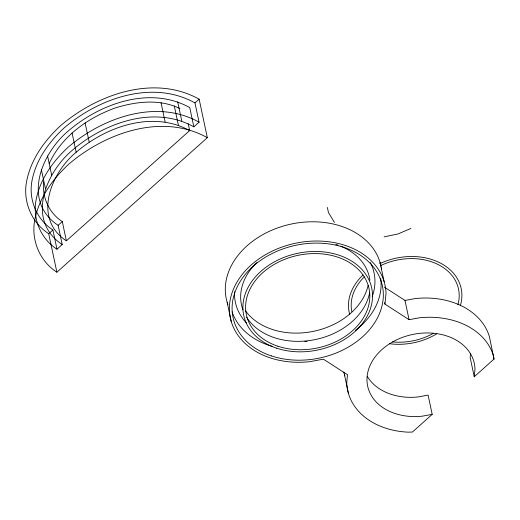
<?xml version="1.0" encoding="UTF-8"?>
<svg xmlns="http://www.w3.org/2000/svg" width="520" height="520" viewBox="0 0 520 520"><rect width="100%" height="100%" fill="white"/><g stroke="black" fill="none" stroke-linecap="round" stroke-linejoin="round"><path stroke-width="0.78" d="M470.522 353.632L470.145 357.513L474.24 376.76L494 359.086L493.487 355.869A74.977 56.583 -12 0 0 419.282 317.811L409.071 319.677L384.963 304.122L386.016 293.293A79.066 59.67 -12 0 0 305.916 241.599A79.066 59.67 -12 0 0 229.405 310.024A79.066 59.67 -12 0 0 309.504 361.712L323.401 359.177L347.51 374.731L346.736 382.694A74.977 56.583 -12 0 0 408.174 432.166L412.432 432.036L432.192 414.362L428.103 395.115L418.138 396.935A54.529 41.152 -12 0 1 367.478 376.695M474.24 376.76L474.994 368.992A54.529 41.152 -12 0 0 419.75 333.346A54.529 41.152 -12 0 0 366.984 380.529A54.529 41.152 -12 0 0 422.227 416.182L432.192 414.362M193.843 126.841L189.748 107.595C150.326 85.605 100.575 103.356 68.562 130.722C41.379 153.381 21.749 201.169 58.117 225.31L62.205 244.556L56.986 249.23C41.736 239.415 33.508 221.292 35.529 203.346C38.636 181.123 52.104 162.052 68.257 147.127C102.81 117.598 156.513 98.436 199.062 122.167L193.843 126.841C154.421 104.852 104.663 122.603 72.65 149.968C45.468 172.62 25.838 220.415 62.205 244.556M49.179 163.644C61.464 136.487 87.685 117.995 115.063 108.004C135.844 101.523 159.783 98.585 179.92 108.596M189.664 130.578C152.646 110.175 106.21 126.412 76.167 152.237C50.752 173.16 32.37 218.524 66.385 240.819L189.664 130.578L188.188 123.65M48.718 233.721C32.572 223.327 23.862 204.139 26 185.139C29.289 161.609 43.544 141.414 60.652 125.613C97.24 94.341 154.095 74.061 199.154 99.184L207.331 137.677L56.895 272.214L48.718 233.721L52.897 229.983C37.648 220.168 29.419 202.046 31.441 184.106C34.547 161.883 48.009 142.805 64.168 127.881C98.722 98.352 152.425 79.189 194.974 102.921L199.062 122.167M58.117 225.31L62.296 221.578C49.069 213.057 41.932 197.333 43.68 181.766M194.974 102.921L199.154 99.184M410.943 228.417L398.041 233.948L384.111 236.847M384.222 287.034L404.976 300.43L415.194 298.565A74.977 56.583 -12 0 1 489.392 336.629L494 359.086M207.331 137.677C162.279 112.548 105.417 132.834 68.835 164.106C51.727 179.907 37.473 200.103 34.184 223.633C32.038 242.625 40.755 261.82 56.895 272.214M334.412 222.424L328.439 212.537L327.392 207.454M404.976 300.43L409.071 319.677M380.068 262.49L384.156 281.736M384.637 302.582L384.963 304.122M344.403 374.406L348.491 393.653M227.169 302.334L231.257 321.581M177.684 101.751L181.772 120.998M174.272 105.859L178.36 125.106M161.037 102.72L165.126 121.966M85.098 122.876L89.193 142.123M72.079 132.99L76.167 152.237M62.296 221.578L66.385 240.819M47.593 155.968L51.682 175.208M41.327 169.442L45.422 188.689M52.897 229.983L56.986 249.23M344.884 375.915A74.977 56.583 -12 0 1 343.785 372.112M381.31 267.813A79.066 59.67 -12 0 1 381.543 269.367M227.897 304.558A79.066 59.67 -12 0 1 287.586 224.887A79.066 59.67 -12 0 1 381.017 266.272M370.331 262.535A70.883 53.495 -12 0 1 372.223 296.569M307.073 341.425A70.883 53.495 -12 0 1 304.766 341.66M246.363 322.887A70.883 53.495 -12 0 1 234.572 291.668M369.635 292.558A65.436 49.38 -12 0 1 314.756 339.671A65.436 49.38 -12 0 1 246.578 317.226M242.911 309.771A65.436 49.38 -12 0 1 256.887 262.502M335.849 244.413A65.436 49.38 -12 0 1 338.078 245.167M341.003 246.298A65.436 49.38 -12 0 1 369.941 280.202M380.673 278.239A76.336 57.616 -12 0 1 355.407 330.389M272.545 346.45A76.336 57.616 -12 0 1 232.115 311.831M368.134 285.35A66.111 49.894 -12 0 1 313.489 331.325A66.111 49.894 -12 0 1 245.401 310.681M379.795 263.666A57.252 43.212 -12 0 1 440.531 263.146A57.252 43.212 -12 0 1 460.291 305.812M436.735 333.84A57.252 43.212 -12 0 1 389.389 343.707M349.713 314.457A57.252 43.212 -12 0 1 362.993 275.022M380.523 265.649A54.529 41.152 -12 0 1 438.243 264.608A54.529 41.152 -12 0 1 457.899 304.785M433.257 333.392A54.529 41.152 -12 0 1 392.405 341.906M351.806 311.532A54.529 41.152 -12 0 1 364.351 276.861M271.408 355.914A76.336 57.616 -12 0 0 383.312 293.579A76.336 57.616 -12 0 0 268.405 255.476A76.336 57.616 -12 0 0 271.408 355.914M276.594 348.166A65.436 49.38 -12 0 0 372.515 294.736A65.436 49.38 -12 0 0 274.021 262.074A65.436 49.38 -12 0 0 276.594 348.166M277.888 346.223A62.706 47.327 -12 0 0 369.811 295.022A62.706 47.327 -12 0 0 275.425 263.725A62.706 47.327 -12 0 0 277.888 346.223"/></g></svg>
